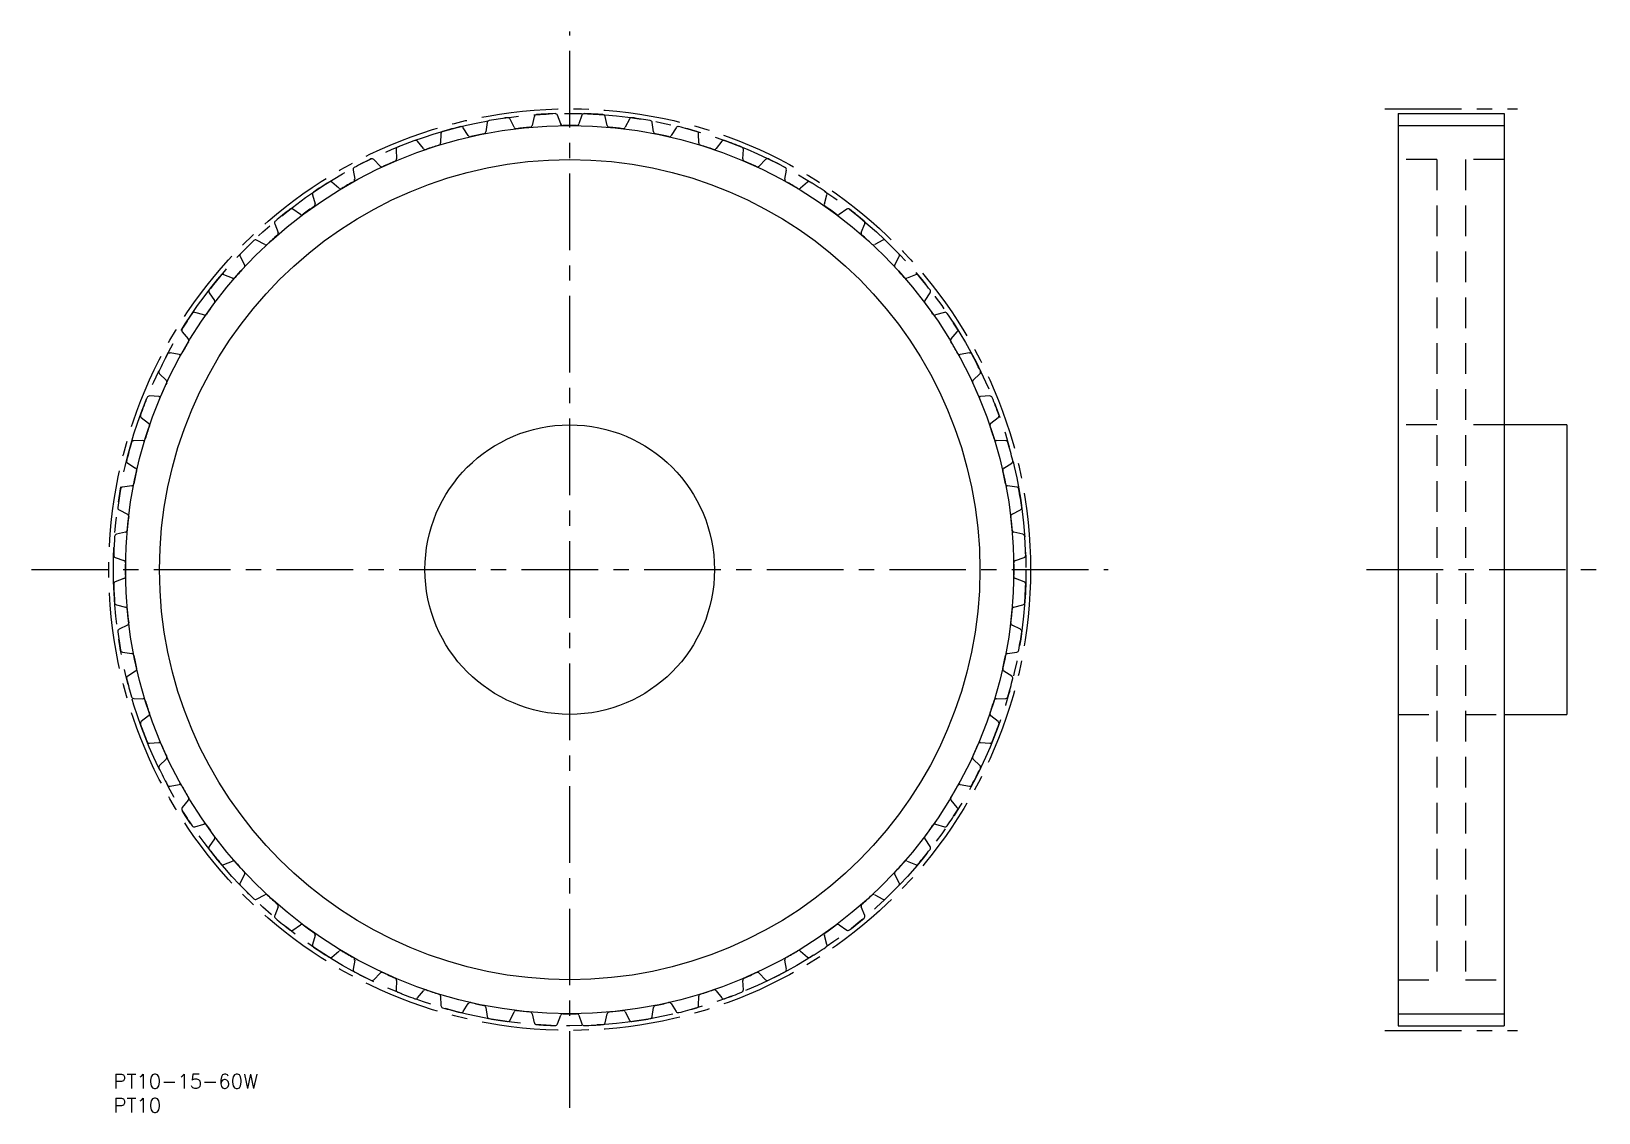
# Model space of a CAD drawing. Extents: x -17 to 308, y -8 to 216.
import ezdxf

# ---------------------------------------------------------------- set-up
doc = ezdxf.new("R2010")
doc.units = 0
doc.header["$LTSCALE"] = 0.5
for name, pattern in [('CENTER', [50.8, 31.75, -6.35, 6.35, -6.35]), ('DASHED', [19.05, 12.7, -6.35]), ('PHANTOM', [63.5, 31.75, -6.35, 6.35, -6.35, 6.35, -6.35])]:
    doc.linetypes.add(name, pattern=pattern)
for name, color, linetype in [('MSM_CENTER', 1, 'CENTER'), ('MSM_CONTINUOUS', 7, 'CONTINUOUS'), ('MSM_DASHED', 4, 'DASHED'), ('MSM_IMAGINARY', 6, 'PHANTOM'), ('MSM_NARROW', 5, 'CONTINUOUS'), ('MSM_PART_NUMBER', 7, 'CONTINUOUS')]:
    doc.layers.add(name, color=color, linetype=linetype)
doc.styles.get("Standard").update_dxf_attribs({"font": 'txt.shx', "height": 3, "bigfont": 'bigfont.shx'})

msp = doc.modelspace()

# ---------------------------------------------------------------- linework, layer by layer
at = {"layer": 'MSM_CENTER'}
for p, q in [((94.55, -7.01), (94.55, 216.11)), ((263.47, 200.04), (290.97, 200.04)), ((-17.01, 104.55), (206.11, 104.55)), ((259.66, 104.55), (307.78, 104.55)), ((263.47, 9.05), (290.97, 9.05))]:
    msp.add_line(p, q, dxfattribs=at)
msp.add_circle((94.55, 104.55), 95.5, dxfattribs=at)
at = {"layer": 'MSM_CONTINUOUS'}
for p, q in [((87.22, 198.47), (86.76, 196.61)), ((92.68, 196.92), (92.02, 198.72)), ((97.08, 198.72), (96.42, 196.92)), ((102.34, 196.61), (101.88, 198.47)), ((266.22, 199.1), (266.22, 10)), ((266.22, 199.1), (288.22, 199.1)), ((288.22, 199.1), (288.22, 10)), ((67.85, 194.9), (67.79, 192.98)), ((73.51, 194.51), (72.5, 196.14)), ((77.44, 197.19), (77.18, 195.29)), ((83.03, 196.22), (82.19, 197.94)), ((106.91, 197.94), (106.07, 196.22)), ((111.92, 195.29), (111.66, 197.19)), ((116.6, 196.14), (115.59, 194.51)), ((121.31, 192.98), (121.25, 194.9)), ((64.23, 191.82), (63.04, 193.33)), ((126.06, 193.33), (124.87, 191.82)), ((55.27, 188.17), (53.94, 189.55)), ((58.56, 191.61), (58.69, 189.69)), ((130.41, 189.69), (130.54, 191.61)), ((135.16, 189.55), (133.83, 188.17)), ((49.65, 187.37), (49.99, 185.48)), ((139.11, 185.48), (139.45, 187.37)), ((41.24, 182.22), (41.77, 180.38)), ((46.74, 183.61), (45.27, 184.84)), ((143.83, 184.84), (142.36, 183.61)), ((147.33, 180.38), (147.86, 182.22)), ((38.74, 178.18), (37.15, 179.25)), ((151.95, 179.25), (150.36, 178.18)), ((33.42, 176.23), (34.13, 174.45)), ((154.97, 174.45), (155.68, 176.23)), ((31.35, 171.94), (29.66, 172.84)), ((159.44, 172.84), (157.75, 171.94)), ((26.26, 169.44), (27.16, 167.75)), ((161.94, 167.75), (162.84, 169.44)), ((24.65, 164.97), (22.87, 165.68)), ((166.23, 165.68), (164.45, 164.97)), ((19.85, 161.95), (20.92, 160.36)), ((168.18, 160.36), (169.25, 161.95)), ((18.72, 157.33), (16.88, 157.86)), ((172.22, 157.86), (170.38, 157.33)), ((14.26, 153.83), (15.49, 152.36)), ((173.61, 152.36), (174.84, 153.83)), ((13.62, 149.11), (11.73, 149.45)), ((177.37, 149.45), (175.48, 149.11)), ((9.55, 145.16), (10.93, 143.83)), ((178.17, 143.83), (179.55, 145.16)), ((9.41, 140.41), (7.49, 140.54)), ((181.61, 140.54), (179.69, 140.41)), ((5.77, 136.06), (7.28, 134.87)), ((181.82, 134.87), (183.33, 136.06)), ((301.22, 134.55), (288.22, 134.55)), ((301.22, 134.55), (301.22, 74.55)), ((6.12, 131.31), (4.2, 131.25)), ((184.9, 131.25), (182.98, 131.31)), ((2.96, 126.6), (4.59, 125.59)), ((184.51, 125.59), (186.14, 126.6)), ((3.81, 121.92), (1.91, 121.66)), ((187.19, 121.66), (185.29, 121.92)), ((1.16, 116.91), (2.88, 116.07)), ((186.22, 116.07), (187.94, 116.91)), ((2.49, 112.34), (0.63, 111.88)), ((188.47, 111.88), (186.61, 112.34)), ((0.38, 107.08), (2.18, 106.42)), ((186.92, 106.42), (188.72, 107.08)), ((2.18, 102.68), (0.38, 102.02)), ((188.72, 102.02), (186.92, 102.68)), ((0.63, 97.22), (2.49, 96.76)), ((186.61, 96.76), (188.47, 97.22)), ((2.88, 93.03), (1.16, 92.19)), ((187.94, 92.19), (186.22, 93.03)), ((1.91, 87.44), (3.81, 87.18)), ((185.29, 87.18), (187.19, 87.44)), ((4.59, 83.51), (2.96, 82.5)), ((186.14, 82.5), (184.51, 83.51)), ((4.2, 77.85), (6.12, 77.79)), ((182.98, 77.79), (184.9, 77.85)), ((7.28, 74.23), (5.77, 73.04)), ((183.33, 73.04), (181.82, 74.23)), ((288.22, 74.55), (301.22, 74.55)), ((7.49, 68.56), (9.41, 68.69)), ((179.69, 68.69), (181.61, 68.56)), ((10.93, 65.27), (9.55, 63.94)), ((179.55, 63.94), (178.17, 65.27)), ((11.73, 59.65), (13.62, 59.99)), ((175.48, 59.99), (177.37, 59.65)), ((15.49, 56.74), (14.26, 55.27)), ((174.84, 55.27), (173.61, 56.74)), ((16.88, 51.24), (18.72, 51.77)), ((20.92, 48.74), (19.85, 47.15)), ((169.25, 47.15), (168.18, 48.74)), ((170.38, 51.77), (172.22, 51.24)), ((22.87, 43.42), (24.65, 44.13)), ((164.45, 44.13), (166.23, 43.42)), ((27.16, 41.35), (26.26, 39.66)), ((162.84, 39.66), (161.94, 41.35)), ((29.66, 36.26), (31.35, 37.16)), ((157.75, 37.16), (159.44, 36.26)), ((34.13, 34.65), (33.42, 32.87)), ((155.68, 32.87), (154.97, 34.65)), ((37.15, 29.85), (38.74, 30.92)), ((150.36, 30.92), (151.95, 29.85)), ((41.77, 28.72), (41.24, 26.88)), ((147.86, 26.88), (147.33, 28.72)), ((45.27, 24.26), (46.74, 25.49)), ((49.99, 23.62), (49.65, 21.73)), ((139.45, 21.73), (139.11, 23.62)), ((142.36, 25.49), (143.83, 24.26)), ((53.94, 19.55), (55.27, 20.93)), ((133.83, 20.93), (135.16, 19.55)), ((58.69, 19.41), (58.56, 17.49)), ((63.04, 15.77), (64.23, 17.28)), ((124.87, 17.28), (126.06, 15.77)), ((130.54, 17.49), (130.41, 19.41)), ((67.79, 16.12), (67.85, 14.2)), ((72.5, 12.96), (73.51, 14.59)), ((77.18, 13.81), (77.44, 11.91)), ((111.66, 11.91), (111.92, 13.81)), ((115.59, 14.59), (116.6, 12.96)), ((121.25, 14.2), (121.31, 16.12)), ((82.19, 11.16), (83.03, 12.88)), ((86.76, 12.49), (87.22, 10.63)), ((92.02, 10.38), (92.68, 12.18)), ((96.42, 12.18), (97.08, 10.38)), ((101.88, 10.63), (102.34, 12.49)), ((106.07, 12.88), (106.91, 11.16)), ((266.22, 10), (288.22, 10))]:
    msp.add_line(p, q, dxfattribs=at)
for radius in [85, 30]:
    msp.add_circle((94.55, 104.55), radius, dxfattribs=at)
for centre, radius, start, end in [((94.55, 104.55), 94.55, 97.8271, 100.1729), ((81.74, 197.72), 0.5, 26, 97.8271), ((87.71, 198.35), 0.5, 94.1729, 166), ((94.55, 104.55), 94.55, 91.8271, 94.1729), ((91.55, 198.55), 0.5, 20, 91.8271), ((97.55, 198.55), 0.5, 88.1729, 160), ((94.55, 104.55), 94.55, 85.8271, 88.1729), ((101.39, 198.35), 0.5, 14, 85.8271), ((107.36, 197.72), 0.5, 82.1729, 154), ((94.55, 104.55), 94.55, 79.8271, 82.1729), ((68.35, 194.88), 0.5, 106.1729, 178), ((94.55, 104.55), 94.55, 103.8271, 106.1729), ((72.07, 195.87), 0.5, 32, 103.8271), ((76.68, 195.36), 0.5, 281.132, 352), ((77.94, 197.12), 0.5, 100.1729, 172), ((83.48, 196.44), 0.5, 206, 276.868), ((94.55, 104.55), 92.05, 95.132, 96.868), ((86.27, 196.73), 0.5, 275.132, 346), ((93.15, 197.09), 0.5, 200, 270.868), ((94.55, 104.55), 92.05, 89.132, 90.868), ((95.95, 197.09), 0.5, 269.132, 340), ((102.83, 196.73), 0.5, 194, 264.868), ((94.55, 104.55), 92.05, 83.132, 84.868), ((105.62, 196.44), 0.5, 263.132, 334), ((111.16, 197.12), 0.5, 8, 79.8271), ((112.42, 195.36), 0.5, 188, 258.868), ((117.03, 195.87), 0.5, 76.1729, 148), ((94.55, 104.55), 94.55, 73.8271, 76.1729), ((120.75, 194.88), 0.5, 2, 73.8271), ((59.06, 191.64), 0.5, 112.1729, 184), ((94.55, 104.55), 94.55, 109.8271, 112.1729), ((62.65, 193.02), 0.5, 38, 109.8271), ((64.62, 192.13), 0.5, 218, 288.868), ((94.55, 104.55), 92.05, 107.132, 108.868), ((67.29, 192.99), 0.5, 287.132, 358), ((73.94, 194.78), 0.5, 212, 282.868), ((94.55, 104.55), 92.05, 101.132, 102.868), ((94.55, 104.55), 92.05, 77.132, 78.868), ((115.16, 194.78), 0.5, 257.132, 328), ((121.81, 192.99), 0.5, 182, 252.868), ((94.55, 104.55), 92.05, 71.132, 72.868), ((124.48, 192.13), 0.5, 251.132, 322), ((126.45, 193.02), 0.5, 70.1729, 142), ((94.55, 104.55), 94.55, 67.8271, 70.1729), ((130.04, 191.64), 0.5, 356, 67.8271), ((94.55, 104.55), 94.55, 115.8271, 118.1729), ((53.58, 189.21), 0.5, 44, 115.8271), ((94.55, 104.55), 92.05, 113.132, 114.868), ((58.19, 189.66), 0.5, 293.132, 4), ((130.91, 189.66), 0.5, 176, 246.868), ((94.55, 104.55), 92.05, 65.132, 66.868), ((135.52, 189.21), 0.5, 64.1729, 136), ((94.55, 104.55), 94.55, 61.8271, 64.1729), ((50.15, 187.46), 0.5, 118.1729, 190), ((49.49, 185.39), 0.5, 299.132, 10), ((55.63, 188.52), 0.5, 224, 294.868), ((133.47, 188.52), 0.5, 245.132, 316), ((139.61, 185.39), 0.5, 170, 240.868), ((138.95, 187.46), 0.5, 350, 61.8271), ((41.72, 182.36), 0.5, 124.1729, 196), ((94.55, 104.55), 94.55, 121.8271, 124.1729), ((44.95, 184.46), 0.5, 50, 121.8271), ((47.07, 183.99), 0.5, 230, 300.868), ((94.55, 104.55), 92.05, 119.132, 120.868), ((94.55, 104.55), 92.05, 59.132, 60.868), ((142.03, 183.99), 0.5, 239.132, 310), ((144.15, 184.46), 0.5, 58.1729, 130), ((94.55, 104.55), 94.55, 55.8271, 58.1729), ((147.38, 182.36), 0.5, 344, 55.8271), ((94.55, 104.55), 94.55, 127.8271, 130.1729), ((36.87, 178.84), 0.5, 56, 127.8271), ((94.55, 104.55), 92.05, 125.132, 126.868), ((41.29, 180.24), 0.5, 305.132, 16), ((147.81, 180.24), 0.5, 164, 234.868), ((94.55, 104.55), 92.05, 53.132, 54.868), ((152.23, 178.84), 0.5, 52.1729, 124), ((94.55, 104.55), 94.55, 49.8271, 52.1729), ((33.88, 176.41), 0.5, 130.1729, 202), ((39.02, 178.59), 0.5, 236, 306.868), ((150.08, 178.59), 0.5, 233.132, 304), ((155.22, 176.41), 0.5, 338, 49.8271), ((94.55, 104.55), 94.55, 133.8271, 136.1729), ((29.42, 172.4), 0.5, 62, 133.8271), ((94.55, 104.55), 92.05, 131.132, 132.868), ((33.67, 174.26), 0.5, 311.132, 22), ((155.43, 174.26), 0.5, 158, 228.868), ((94.55, 104.55), 92.05, 47.132, 48.868), ((159.68, 172.4), 0.5, 46.1729, 118), ((94.55, 104.55), 94.55, 43.8271, 46.1729), ((26.7, 169.68), 0.5, 136.1729, 208), ((31.59, 172.38), 0.5, 242, 312.868), ((157.51, 172.38), 0.5, 227.132, 298), ((162.4, 169.68), 0.5, 332, 43.8271), ((22.69, 165.22), 0.5, 68, 139.8271), ((94.55, 104.55), 92.05, 137.132, 138.868), ((26.72, 167.51), 0.5, 317.132, 28), ((162.38, 167.51), 0.5, 152, 222.868), ((94.55, 104.55), 92.05, 41.132, 42.868), ((166.41, 165.22), 0.5, 40.1729, 112), ((20.26, 162.23), 0.5, 142.1729, 214), ((94.55, 104.55), 94.55, 139.8271, 142.1729), ((24.84, 165.43), 0.5, 248, 318.868), ((164.26, 165.43), 0.5, 221.132, 292), ((94.55, 104.55), 94.55, 37.8271, 40.1729), ((168.84, 162.23), 0.5, 326, 37.8271), ((94.55, 104.55), 92.05, 143.132, 144.868), ((20.51, 160.08), 0.5, 323.132, 34), ((168.59, 160.08), 0.5, 146, 216.868), ((94.55, 104.55), 92.05, 35.132, 36.868), ((94.55, 104.55), 94.55, 145.8271, 148.1729), ((16.74, 157.38), 0.5, 74, 145.8271), ((18.86, 157.81), 0.5, 254, 324.868), ((170.24, 157.81), 0.5, 215.132, 286), ((172.36, 157.38), 0.5, 34.1729, 106), ((94.55, 104.55), 94.55, 31.8271, 34.1729), ((14.64, 154.15), 0.5, 148.1729, 220), ((174.46, 154.15), 0.5, 320, 31.8271), ((11.64, 148.95), 0.5, 80, 151.8271), ((94.55, 104.55), 92.05, 149.132, 150.868), ((15.11, 152.03), 0.5, 329.132, 40), ((173.99, 152.03), 0.5, 140, 210.868), ((94.55, 104.55), 92.05, 29.132, 30.868), ((177.46, 148.95), 0.5, 28.1729, 100), ((94.55, 104.55), 94.55, 151.8271, 154.1729), ((13.71, 149.61), 0.5, 260, 330.868), ((175.39, 149.61), 0.5, 209.132, 280), ((94.55, 104.55), 94.55, 25.8271, 28.1729), ((9.89, 145.52), 0.5, 154.1729, 226), ((94.55, 104.55), 92.05, 155.132, 156.868), ((10.58, 143.47), 0.5, 335.132, 46), ((178.52, 143.47), 0.5, 134, 204.868), ((94.55, 104.55), 92.05, 23.132, 24.868), ((179.21, 145.52), 0.5, 314, 25.8271), ((94.55, 104.55), 94.55, 157.8271, 160.1729), ((7.46, 140.04), 0.5, 86, 157.8271), ((9.44, 140.91), 0.5, 266, 336.868), ((179.66, 140.91), 0.5, 203.132, 274), ((181.64, 140.04), 0.5, 22.1729, 94), ((94.55, 104.55), 94.55, 19.8271, 22.1729), ((6.08, 136.45), 0.5, 160.1729, 232), ((183.02, 136.45), 0.5, 308, 19.8271), ((94.55, 104.55), 92.05, 161.132, 162.868), ((6.97, 134.48), 0.5, 341.132, 52), ((182.13, 134.48), 0.5, 128, 198.868), ((94.55, 104.55), 92.05, 17.132, 18.868), ((94.55, 104.55), 94.55, 163.8271, 166.1729), ((4.22, 130.75), 0.5, 92, 163.8271), ((6.11, 131.81), 0.5, 272, 342.868), ((182.99, 131.81), 0.5, 197.132, 268), ((184.88, 130.75), 0.5, 16.1729, 88), ((94.55, 104.55), 94.55, 13.8271, 16.1729), ((3.23, 127.03), 0.5, 166.1729, 238), ((185.87, 127.03), 0.5, 302, 13.8271), ((94.55, 104.55), 92.05, 167.132, 168.868), ((4.32, 125.16), 0.5, 347.132, 58), ((184.78, 125.16), 0.5, 122, 192.868), ((94.55, 104.55), 92.05, 11.132, 12.868), ((94.55, 104.55), 94.55, 169.8271, 172.1729), ((1.98, 121.16), 0.5, 98, 169.8271), ((3.74, 122.42), 0.5, 278, 348.868), ((185.36, 122.42), 0.5, 191.132, 262), ((187.12, 121.16), 0.5, 10.1729, 82), ((94.55, 104.55), 94.55, 7.8271, 10.1729), ((1.38, 117.36), 0.5, 172.1729, 244), ((187.72, 117.36), 0.5, 296, 7.8271), ((94.55, 104.55), 92.05, 173.132, 174.868), ((2.66, 115.62), 0.5, 353.132, 64), ((186.44, 115.62), 0.5, 116, 186.868), ((94.55, 104.55), 92.05, 5.132, 6.868), ((94.55, 104.55), 94.55, 175.8271, 178.1729), ((0.75, 111.39), 0.5, 104, 175.8271), ((2.37, 112.83), 0.5, 284, 354.868), ((186.73, 112.83), 0.5, 185.132, 256), ((188.35, 111.39), 0.5, 4.1729, 76), ((94.55, 104.55), 94.55, 1.8271, 4.1729), ((0.55, 107.55), 0.5, 178.1729, 250), ((188.55, 107.55), 0.5, 290, 1.8271), ((2.01, 105.95), 0.5, 359.132, 70), ((94.55, 104.55), 92.05, 179.132, 180.868), ((187.09, 105.95), 0.5, 110, 180.868), ((94.55, 104.55), 92.05, 359.132, 0.868), ((0.55, 101.55), 0.5, 110, 181.8271), ((94.55, 104.55), 94.55, 181.8271, 184.1729), ((2.01, 103.15), 0.5, 290, 0.868), ((187.09, 103.15), 0.5, 179.132, 250), ((188.55, 101.55), 0.5, 358.1729, 70), ((94.55, 104.55), 94.55, 355.8271, 358.1729), ((0.75, 97.71), 0.5, 184.1729, 256), ((188.35, 97.71), 0.5, 284, 355.8271), ((2.37, 96.27), 0.5, 5.132, 76), ((94.55, 104.55), 92.05, 185.132, 186.868), ((94.55, 104.55), 92.05, 353.132, 354.868), ((186.73, 96.27), 0.5, 104, 174.868), ((1.38, 91.74), 0.5, 116, 187.8271), ((94.55, 104.55), 94.55, 187.8271, 190.1729), ((2.66, 93.48), 0.5, 296, 6.868), ((186.44, 93.48), 0.5, 173.132, 244), ((94.55, 104.55), 94.55, 349.8271, 352.1729), ((187.72, 91.74), 0.5, 352.1729, 64), ((1.98, 87.94), 0.5, 190.1729, 262), ((187.12, 87.94), 0.5, 278, 349.8271), ((3.74, 86.68), 0.5, 11.132, 82), ((94.55, 104.55), 92.05, 191.132, 192.868), ((94.55, 104.55), 92.05, 347.132, 348.868), ((185.36, 86.68), 0.5, 98, 168.868), ((3.23, 82.07), 0.5, 122, 193.8271), ((94.55, 104.55), 94.55, 193.8271, 196.1729), ((4.32, 83.94), 0.5, 302, 12.868), ((184.78, 83.94), 0.5, 167.132, 238), ((94.55, 104.55), 94.55, 343.8271, 346.1729), ((185.87, 82.07), 0.5, 346.1729, 58), ((4.22, 78.35), 0.5, 196.1729, 268), ((184.88, 78.35), 0.5, 272, 343.8271), ((6.11, 77.29), 0.5, 17.132, 88), ((94.55, 104.55), 92.05, 197.132, 198.868), ((6.97, 74.62), 0.5, 308, 18.868), ((182.13, 74.62), 0.5, 161.132, 232), ((94.55, 104.55), 92.05, 341.132, 342.868), ((182.99, 77.29), 0.5, 92, 162.868), ((6.08, 72.65), 0.5, 128, 199.8271), ((94.55, 104.55), 94.55, 199.8271, 202.1729), ((94.55, 104.55), 94.55, 337.8271, 340.1729), ((183.02, 72.65), 0.5, 340.1729, 52), ((7.46, 69.06), 0.5, 202.1729, 274), ((9.44, 68.19), 0.5, 23.132, 94), ((94.55, 104.55), 92.05, 203.132, 204.868), ((94.55, 104.55), 92.05, 335.132, 336.868), ((179.66, 68.19), 0.5, 86, 156.868), ((181.64, 69.06), 0.5, 266, 337.8271), ((10.58, 65.63), 0.5, 314, 24.868), ((178.52, 65.63), 0.5, 155.132, 226), ((9.89, 63.58), 0.5, 134, 205.8271), ((94.55, 104.55), 94.55, 205.8271, 208.1729), ((94.55, 104.55), 94.55, 331.8271, 334.1729), ((179.21, 63.58), 0.5, 334.1729, 46), ((11.64, 60.15), 0.5, 208.1729, 280), ((13.71, 59.49), 0.5, 29.132, 100), ((94.55, 104.55), 92.05, 209.132, 210.868), ((94.55, 104.55), 92.05, 329.132, 330.868), ((175.39, 59.49), 0.5, 80, 150.868), ((177.46, 60.15), 0.5, 260, 331.8271), ((14.64, 54.95), 0.5, 140, 211.8271), ((15.11, 57.07), 0.5, 320, 30.868), ((173.99, 57.07), 0.5, 149.132, 220), ((174.46, 54.95), 0.5, 328.1729, 40), ((94.55, 104.55), 94.55, 211.8271, 214.1729), ((94.55, 104.55), 94.55, 325.8271, 328.1729), ((16.74, 51.72), 0.5, 214.1729, 286), ((18.86, 51.29), 0.5, 35.132, 106), ((94.55, 104.55), 92.05, 215.132, 216.868), ((20.51, 49.02), 0.5, 326, 36.868), ((168.59, 49.02), 0.5, 143.132, 214), ((94.55, 104.55), 92.05, 323.132, 324.868), ((170.24, 51.29), 0.5, 74, 144.868), ((172.36, 51.72), 0.5, 254, 325.8271), ((20.26, 46.87), 0.5, 146, 217.8271), ((94.55, 104.55), 94.55, 217.8271, 220.1729), ((94.55, 104.55), 94.55, 319.8271, 322.1729), ((168.84, 46.87), 0.5, 322.1729, 34), ((22.69, 43.88), 0.5, 220.1729, 292), ((24.84, 43.67), 0.5, 41.132, 112), ((94.55, 104.55), 92.05, 221.132, 222.868), ((94.55, 104.55), 92.05, 317.132, 318.868), ((164.26, 43.67), 0.5, 68, 138.868), ((166.41, 43.88), 0.5, 248, 319.8271), ((26.7, 39.42), 0.5, 152, 223.8271), ((94.55, 104.55), 94.55, 223.8271, 226.1729), ((26.72, 41.59), 0.5, 332, 42.868), ((94.55, 104.55), 94.55, 313.8271, 316.1729), ((162.38, 41.59), 0.5, 137.132, 208), ((162.4, 39.42), 0.5, 316.1729, 28), ((29.42, 36.7), 0.5, 226.1729, 298), ((31.59, 36.72), 0.5, 47.132, 118), ((94.55, 104.55), 92.05, 227.132, 228.868), ((94.55, 104.55), 92.05, 311.132, 312.868), ((157.51, 36.72), 0.5, 62, 132.868), ((159.68, 36.7), 0.5, 242, 313.8271), ((33.88, 32.69), 0.5, 158, 229.8271), ((33.67, 34.84), 0.5, 338, 48.868), ((155.43, 34.84), 0.5, 131.132, 202), ((155.22, 32.69), 0.5, 310.1729, 22), ((94.55, 104.55), 94.55, 229.8271, 232.1729), ((36.87, 30.26), 0.5, 232.1729, 304), ((39.02, 30.51), 0.5, 53.132, 124), ((94.55, 104.55), 92.05, 233.132, 234.868), ((41.29, 28.86), 0.5, 344, 54.868), ((147.81, 28.86), 0.5, 125.132, 196), ((94.55, 104.55), 92.05, 305.132, 306.868), ((150.08, 30.51), 0.5, 56, 126.868), ((152.23, 30.26), 0.5, 236, 307.8271), ((94.55, 104.55), 94.55, 307.8271, 310.1729), ((41.72, 26.74), 0.5, 164, 235.8271), ((94.55, 104.55), 94.55, 235.8271, 238.1729), ((94.55, 104.55), 94.55, 301.8271, 304.1729), ((147.38, 26.74), 0.5, 304.1729, 16), ((44.95, 24.64), 0.5, 238.1729, 310), ((47.07, 25.11), 0.5, 59.132, 130), ((94.55, 104.55), 92.05, 239.132, 240.868), ((49.49, 23.71), 0.5, 350, 60.868), ((139.61, 23.71), 0.5, 119.132, 190), ((94.55, 104.55), 92.05, 299.132, 300.868), ((142.03, 25.11), 0.5, 50, 120.868), ((144.15, 24.64), 0.5, 230, 301.8271), ((50.15, 21.64), 0.5, 170, 241.8271), ((94.55, 104.55), 94.55, 241.8271, 244.1729), ((53.58, 19.89), 0.5, 244.1729, 316), ((55.63, 20.58), 0.5, 65.132, 136), ((94.55, 104.55), 92.05, 245.132, 246.868), ((58.19, 19.44), 0.5, 356, 66.868), ((130.91, 19.44), 0.5, 113.132, 184), ((94.55, 104.55), 92.05, 293.132, 294.868), ((133.47, 20.58), 0.5, 44, 114.868), ((135.52, 19.89), 0.5, 224, 295.8271), ((94.55, 104.55), 94.55, 295.8271, 298.1729), ((138.95, 21.64), 0.5, 298.1729, 10), ((59.06, 17.46), 0.5, 176, 247.8271), ((94.55, 104.55), 94.55, 247.8271, 250.1729), ((64.62, 16.97), 0.5, 71.132, 142), ((94.55, 104.55), 92.05, 251.132, 252.868), ((67.29, 16.11), 0.5, 2, 72.868), ((121.81, 16.11), 0.5, 107.132, 178), ((94.55, 104.55), 92.05, 287.132, 288.868), ((124.48, 16.97), 0.5, 38, 108.868), ((94.55, 104.55), 94.55, 289.8271, 292.1729), ((130.04, 17.46), 0.5, 292.1729, 4), ((62.65, 16.08), 0.5, 250.1729, 322), ((68.35, 14.22), 0.5, 182, 253.8271), ((94.55, 104.55), 94.55, 253.8271, 256.1729), ((73.94, 14.32), 0.5, 77.132, 148), ((94.55, 104.55), 92.05, 257.132, 258.868), ((76.68, 13.74), 0.5, 8, 78.868), ((83.48, 12.66), 0.5, 83.132, 154), ((94.55, 104.55), 92.05, 263.132, 264.868), ((94.55, 104.55), 92.05, 275.132, 276.868), ((105.62, 12.66), 0.5, 26, 96.868), ((112.42, 13.74), 0.5, 101.132, 172), ((94.55, 104.55), 92.05, 281.132, 282.868), ((115.16, 14.32), 0.5, 32, 102.868), ((94.55, 104.55), 94.55, 283.8271, 286.1729), ((120.75, 14.22), 0.5, 286.1729, 358), ((126.45, 16.08), 0.5, 218, 289.8271), ((72.07, 13.23), 0.5, 256.1729, 328), ((77.94, 11.98), 0.5, 188, 259.8271), ((94.55, 104.55), 94.55, 259.8271, 262.1729), ((81.74, 11.38), 0.5, 262.1729, 334), ((86.27, 12.37), 0.5, 14, 84.868), ((87.71, 10.75), 0.5, 194, 265.8271), ((94.55, 104.55), 94.55, 265.8271, 268.1729), ((91.55, 10.55), 0.5, 268.1729, 340), ((93.15, 12.01), 0.5, 89.132, 160), ((94.55, 104.55), 92.05, 269.132, 270.868), ((95.95, 12.01), 0.5, 20, 90.868), ((97.55, 10.55), 0.5, 200, 271.8271), ((94.55, 104.55), 94.55, 271.8271, 274.1729), ((101.39, 10.75), 0.5, 274.1729, 346), ((102.83, 12.37), 0.5, 95.132, 166), ((107.36, 11.38), 0.5, 206, 277.8271), ((94.55, 104.55), 94.55, 277.8271, 280.1729), ((111.16, 11.98), 0.5, 280.1729, 352), ((117.03, 13.23), 0.5, 212, 283.8271)]:
    msp.add_arc(centre, radius, start, end, dxfattribs=at)
at = {"layer": 'MSM_DASHED'}
for p, q in [((274.22, 189.55), (266.22, 189.55)), ((274.22, 189.55), (274.22, 19.55)), ((288.22, 189.55), (280.22, 189.55)), ((280.22, 189.55), (280.22, 19.55)), ((274.22, 134.55), (266.22, 134.55)), ((288.22, 134.55), (280.22, 134.55)), ((266.22, 74.55), (274.22, 74.55)), ((280.22, 74.55), (288.22, 74.55)), ((266.22, 19.55), (274.22, 19.55)), ((280.22, 19.55), (288.22, 19.55))]:
    msp.add_line(p, q, dxfattribs=at)
at = {"layer": 'MSM_IMAGINARY'}
msp.add_circle((94.55, 104.55), 94.55, dxfattribs=at)
at = {"layer": 'MSM_NARROW'}
for p, q in [((92.8, 196.58), (92.68, 196.92)), ((96.3, 196.58), (96.42, 196.92)), ((266.22, 196.6), (288.22, 196.6)), ((266.22, 12.5), (288.22, 12.5))]:
    msp.add_line(p, q, dxfattribs=at)
msp.add_circle((94.55, 104.55), 92.05, dxfattribs=at)

# ---------------------------------------------------------------- texts
at = {"layer": 'MSM_PART_NUMBER'}
for s, p in [('PT10-15-60W', (0, -3)), ('PT10', (0, -8))]:
    msp.add_text(s, height=3, dxfattribs=at).set_placement(p)

doc.saveas('drawing.dxf')
